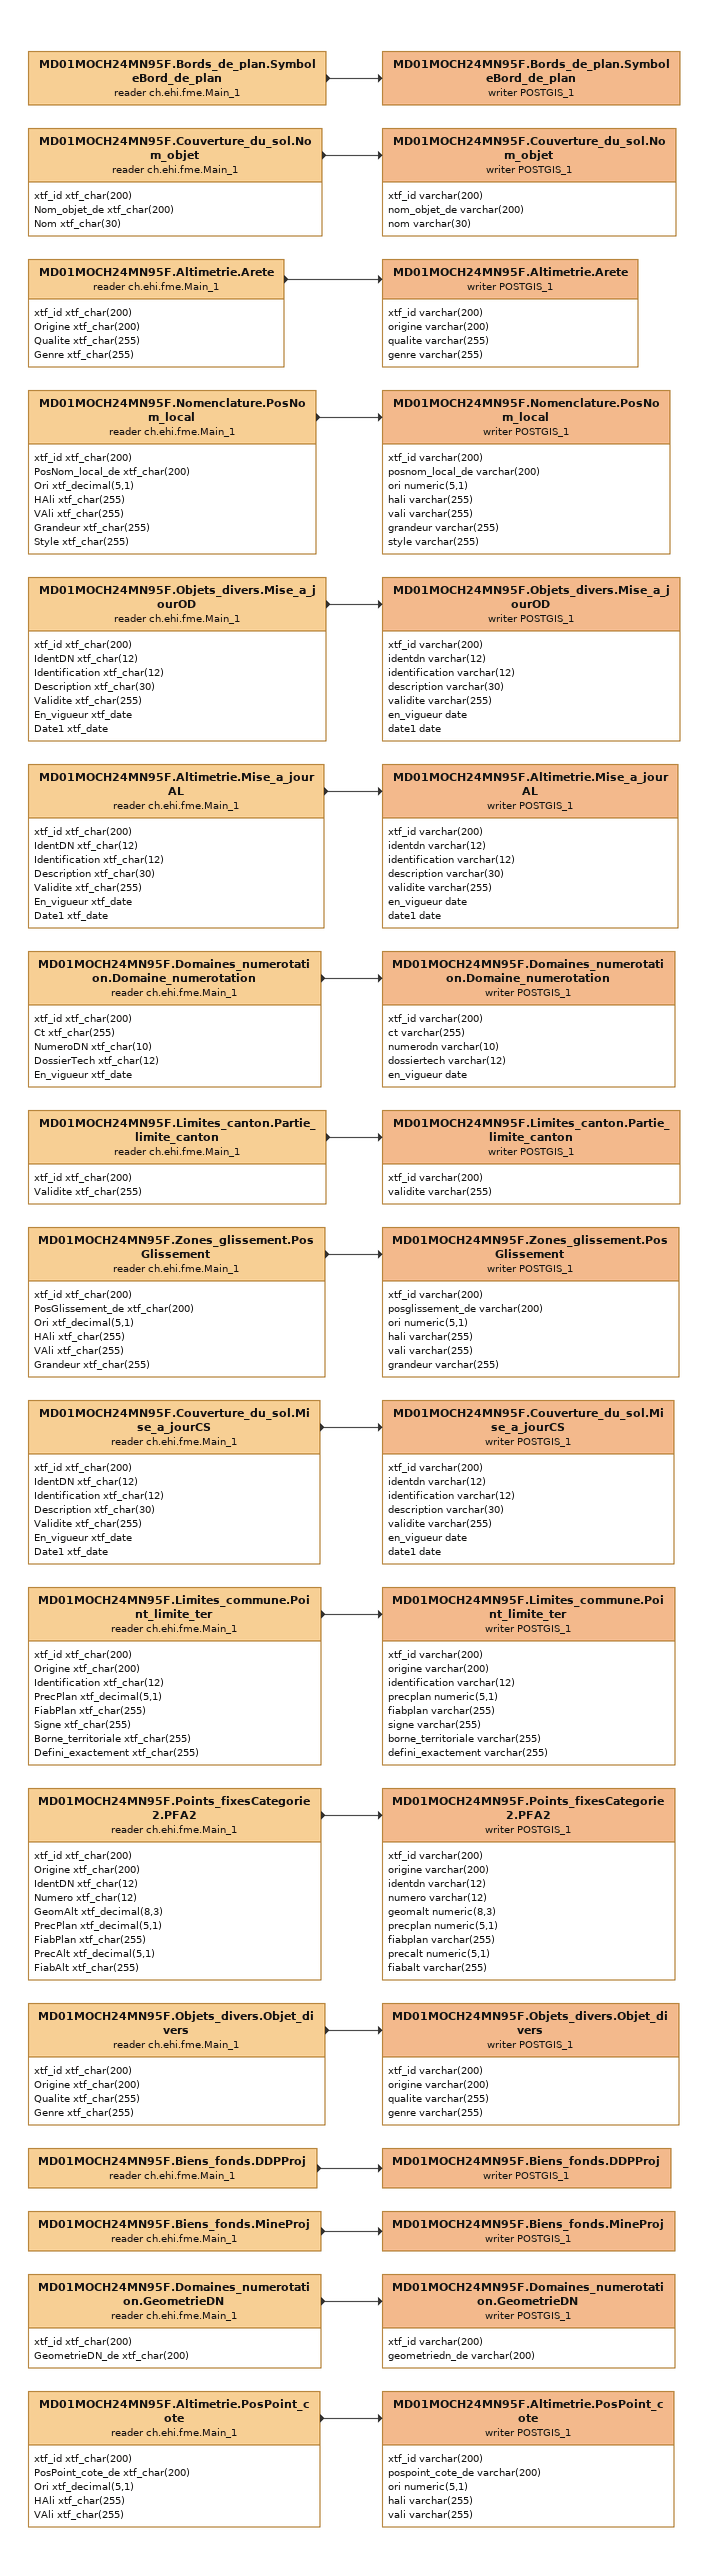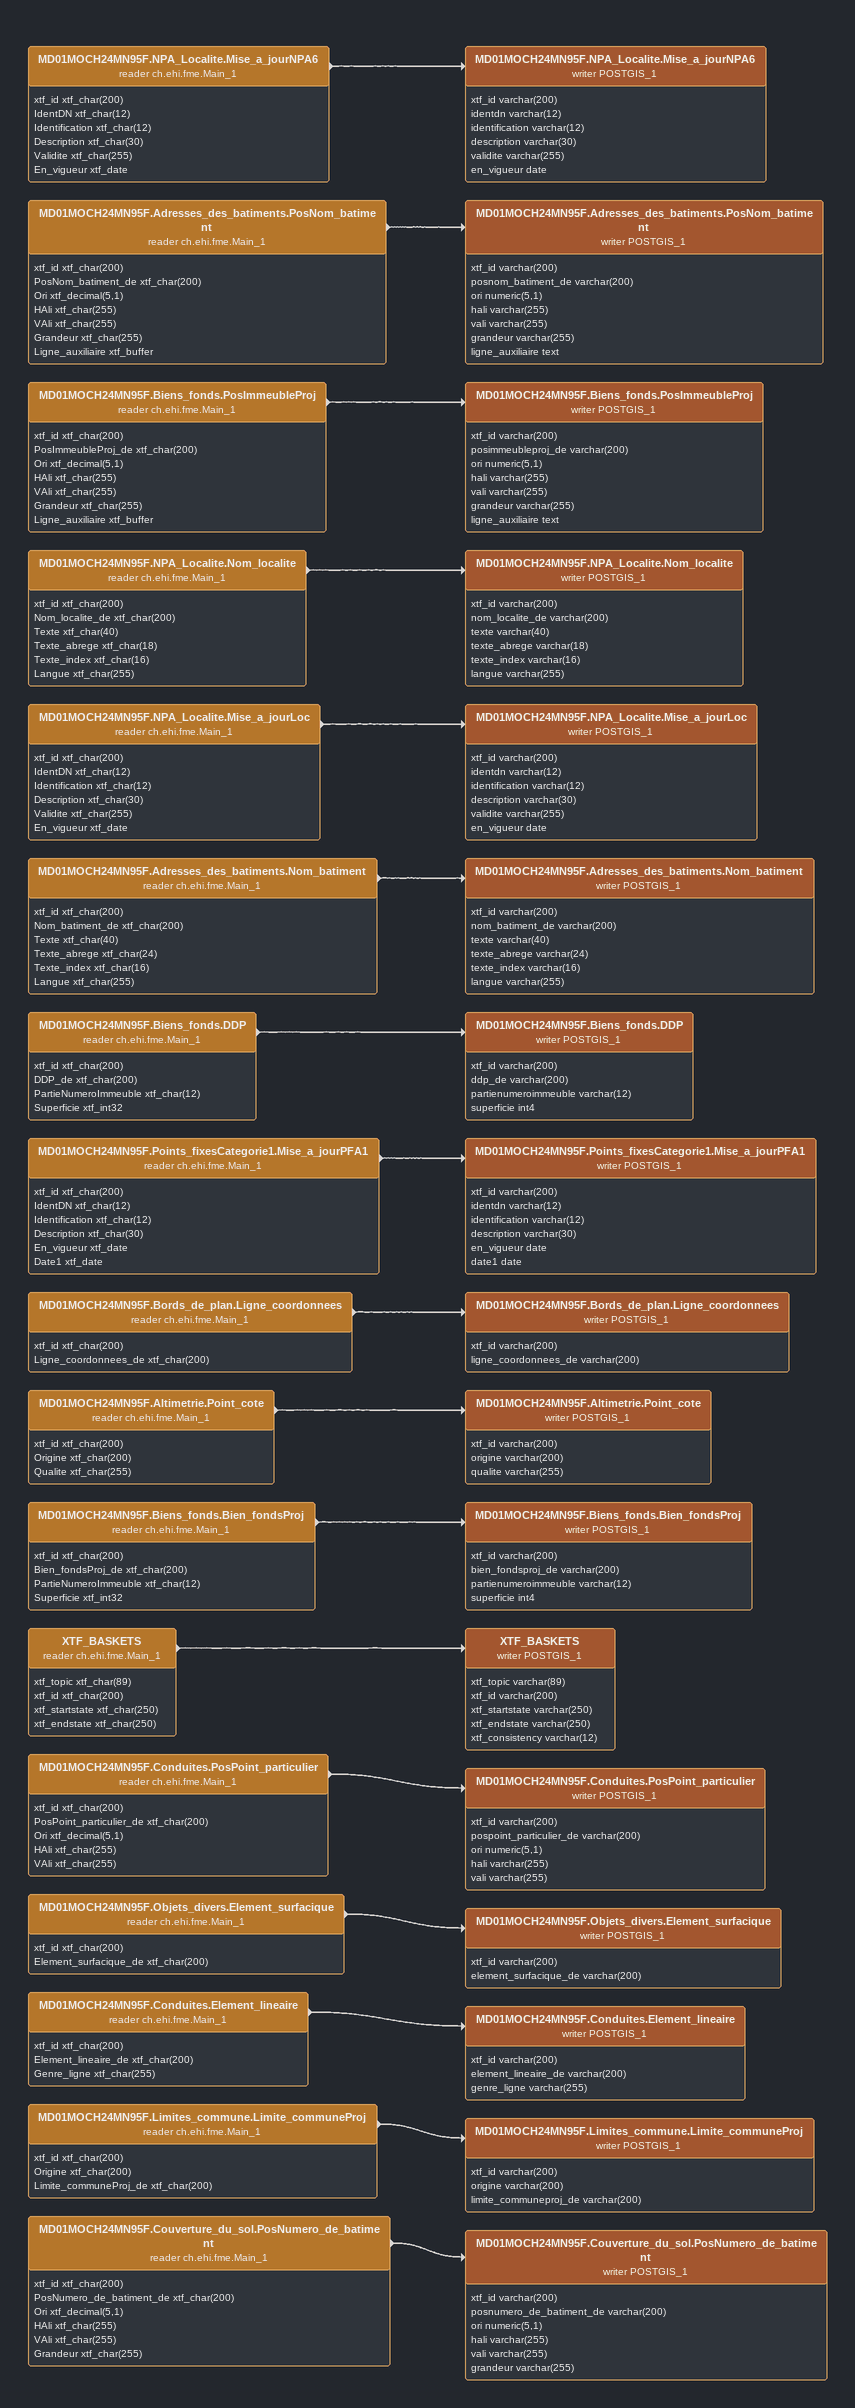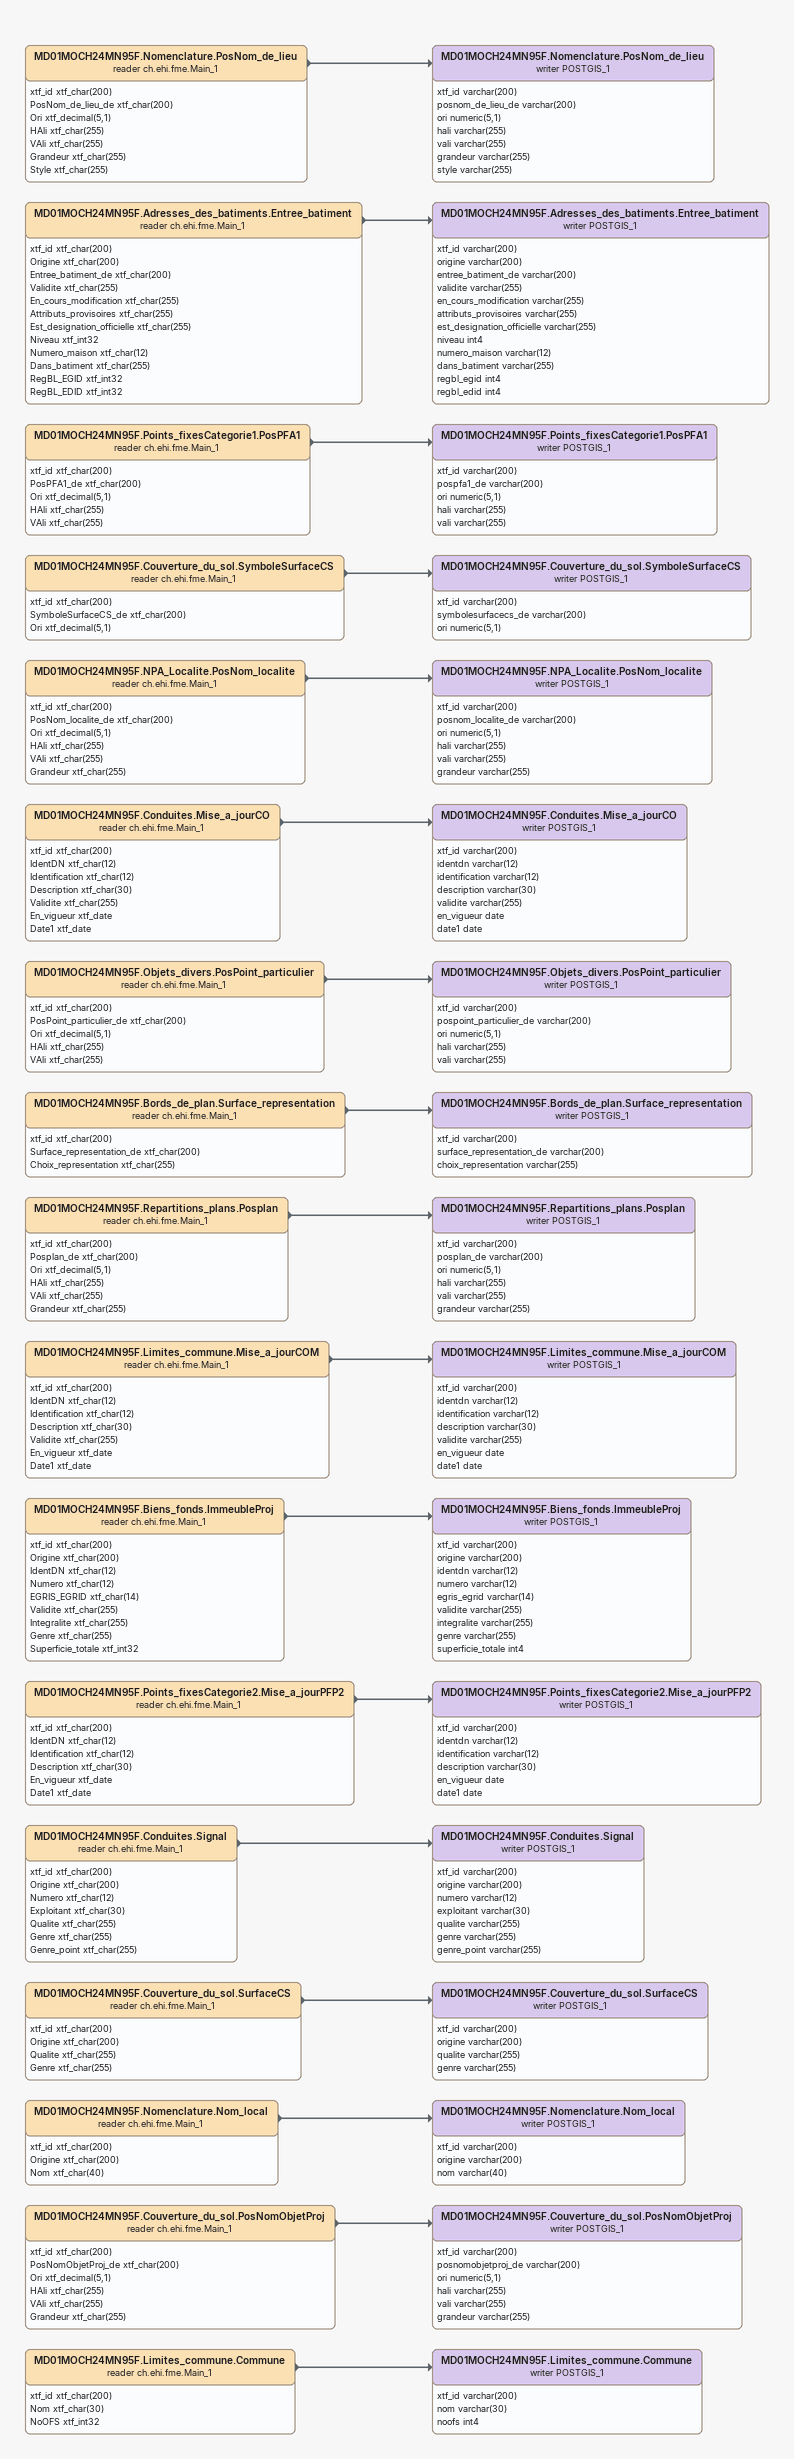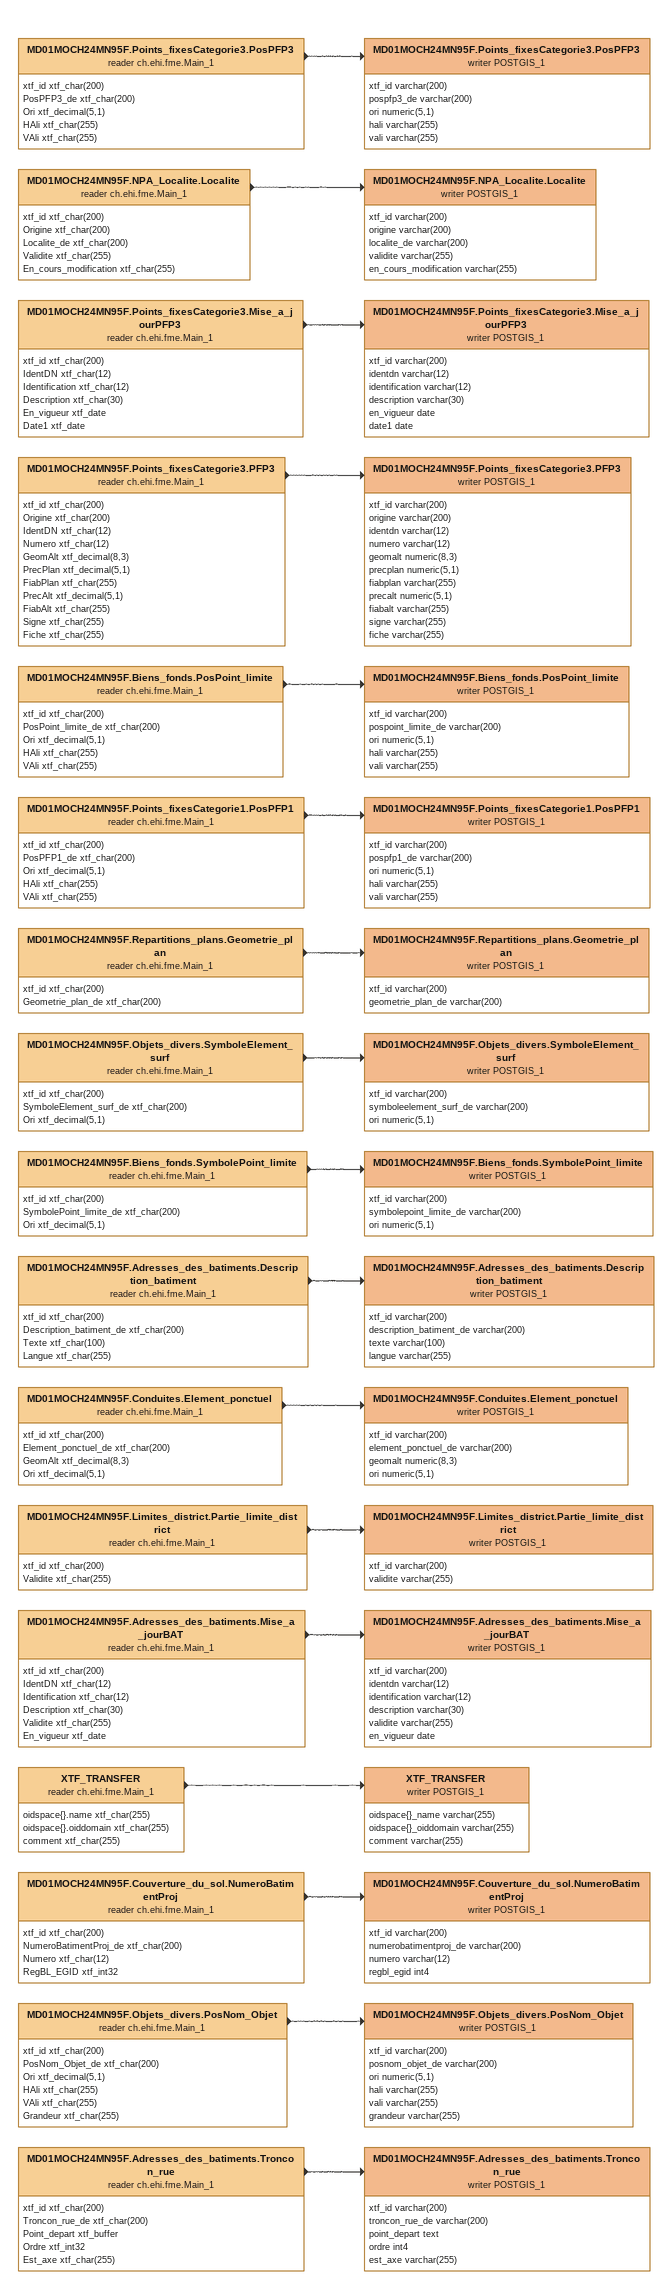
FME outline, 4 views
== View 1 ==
MD01MOCH24MN95F.Bords_de_plan.SymboleBord_de_plan (reader ch.ehi.fme.Main_1)
    -> MD01MOCH24MN95F.Bords_de_plan.SymboleBord_de_plan (writer POSTGIS_1)
MD01MOCH24MN95F.Bords_de_plan.SymboleBord_de_plan (writer POSTGIS_1)
MD01MOCH24MN95F.Couverture_du_sol.Nom_objet (reader ch.ehi.fme.Main_1)
    attributes: xtf_id xtf_char(200), Nom_objet_de xtf_char(200), Nom xtf_char(30)
    -> MD01MOCH24MN95F.Couverture_du_sol.Nom_objet (writer POSTGIS_1)
MD01MOCH24MN95F.Couverture_du_sol.Nom_objet (writer POSTGIS_1)
    attributes: xtf_id varchar(200), nom_objet_de varchar(200), nom varchar(30)
MD01MOCH24MN95F.Altimetrie.Arete (reader ch.ehi.fme.Main_1)
    attributes: xtf_id xtf_char(200), Origine xtf_char(200), Qualite xtf_char(255), Genre xtf_char(255)
    -> MD01MOCH24MN95F.Altimetrie.Arete (writer POSTGIS_1)
MD01MOCH24MN95F.Altimetrie.Arete (writer POSTGIS_1)
    attributes: xtf_id varchar(200), origine varchar(200), qualite varchar(255), genre varchar(255)
MD01MOCH24MN95F.Nomenclature.PosNom_local (reader ch.ehi.fme.Main_1)
    attributes: xtf_id xtf_char(200), PosNom_local_de xtf_char(200), Ori xtf_decimal(5,1), HAli xtf_char(255), VAli xtf_char(255), Grandeur xtf_char(255), Style xtf_char(255)
    -> MD01MOCH24MN95F.Nomenclature.PosNom_local (writer POSTGIS_1)
MD01MOCH24MN95F.Nomenclature.PosNom_local (writer POSTGIS_1)
    attributes: xtf_id varchar(200), posnom_local_de varchar(200), ori numeric(5,1), hali varchar(255), vali varchar(255), grandeur varchar(255), style varchar(255)
MD01MOCH24MN95F.Objets_divers.Mise_a_jourOD (reader ch.ehi.fme.Main_1)
    attributes: xtf_id xtf_char(200), IdentDN xtf_char(12), Identification xtf_char(12), Description xtf_char(30), Validite xtf_char(255), En_vigueur xtf_date, Date1 xtf_date
    -> MD01MOCH24MN95F.Objets_divers.Mise_a_jourOD (writer POSTGIS_1)
MD01MOCH24MN95F.Objets_divers.Mise_a_jourOD (writer POSTGIS_1)
    attributes: xtf_id varchar(200), identdn varchar(12), identification varchar(12), description varchar(30), validite varchar(255), en_vigueur date, date1 date
MD01MOCH24MN95F.Altimetrie.Mise_a_jourAL (reader ch.ehi.fme.Main_1)
    attributes: xtf_id xtf_char(200), IdentDN xtf_char(12), Identification xtf_char(12), Description xtf_char(30), Validite xtf_char(255), En_vigueur xtf_date, Date1 xtf_date
    -> MD01MOCH24MN95F.Altimetrie.Mise_a_jourAL (writer POSTGIS_1)
MD01MOCH24MN95F.Altimetrie.Mise_a_jourAL (writer POSTGIS_1)
    attributes: xtf_id varchar(200), identdn varchar(12), identification varchar(12), description varchar(30), validite varchar(255), en_vigueur date, date1 date
MD01MOCH24MN95F.Domaines_numerotation.Domaine_numerotation (reader ch.ehi.fme.Main_1)
    attributes: xtf_id xtf_char(200), Ct xtf_char(255), NumeroDN xtf_char(10), DossierTech xtf_char(12), En_vigueur xtf_date
    -> MD01MOCH24MN95F.Domaines_numerotation.Domaine_numerotation (writer POSTGIS_1)
MD01MOCH24MN95F.Domaines_numerotation.Domaine_numerotation (writer POSTGIS_1)
    attributes: xtf_id varchar(200), ct varchar(255), numerodn varchar(10), dossiertech varchar(12), en_vigueur date
MD01MOCH24MN95F.Limites_canton.Partie_limite_canton (reader ch.ehi.fme.Main_1)
    attributes: xtf_id xtf_char(200), Validite xtf_char(255)
    -> MD01MOCH24MN95F.Limites_canton.Partie_limite_canton (writer POSTGIS_1)
MD01MOCH24MN95F.Limites_canton.Partie_limite_canton (writer POSTGIS_1)
    attributes: xtf_id varchar(200), validite varchar(255)
MD01MOCH24MN95F.Zones_glissement.PosGlissement (reader ch.ehi.fme.Main_1)
    attributes: xtf_id xtf_char(200), PosGlissement_de xtf_char(200), Ori xtf_decimal(5,1), HAli xtf_char(255), VAli xtf_char(255), Grandeur xtf_char(255)
    -> MD01MOCH24MN95F.Zones_glissement.PosGlissement (writer POSTGIS_1)
MD01MOCH24MN95F.Zones_glissement.PosGlissement (writer POSTGIS_1)
    attributes: xtf_id varchar(200), posglissement_de varchar(200), ori numeric(5,1), hali varchar(255), vali varchar(255), grandeur varchar(255)
MD01MOCH24MN95F.Couverture_du_sol.Mise_a_jourCS (reader ch.ehi.fme.Main_1)
    attributes: xtf_id xtf_char(200), IdentDN xtf_char(12), Identification xtf_char(12), Description xtf_char(30), Validite xtf_char(255), En_vigueur xtf_date, Date1 xtf_date
    -> MD01MOCH24MN95F.Couverture_du_sol.Mise_a_jourCS (writer POSTGIS_1)
MD01MOCH24MN95F.Couverture_du_sol.Mise_a_jourCS (writer POSTGIS_1)
    attributes: xtf_id varchar(200), identdn varchar(12), identification varchar(12), description varchar(30), validite varchar(255), en_vigueur date, date1 date
MD01MOCH24MN95F.Limites_commune.Point_limite_ter (reader ch.ehi.fme.Main_1)
    attributes: xtf_id xtf_char(200), Origine xtf_char(200), Identification xtf_char(12), PrecPlan xtf_decimal(5,1), FiabPlan xtf_char(255), Signe xtf_char(255), Borne_territoriale xtf_char(255), Defini_exactement xtf_char(255)
    -> MD01MOCH24MN95F.Limites_commune.Point_limite_ter (writer POSTGIS_1)
MD01MOCH24MN95F.Limites_commune.Point_limite_ter (writer POSTGIS_1)
    attributes: xtf_id varchar(200), origine varchar(200), identification varchar(12), precplan numeric(5,1), fiabplan varchar(255), signe varchar(255), borne_territoriale varchar(255), defini_exactement varchar(255)
MD01MOCH24MN95F.Points_fixesCategorie2.PFA2 (reader ch.ehi.fme.Main_1)
    attributes: xtf_id xtf_char(200), Origine xtf_char(200), IdentDN xtf_char(12), Numero xtf_char(12), GeomAlt xtf_decimal(8,3), PrecPlan xtf_decimal(5,1), FiabPlan xtf_char(255), PrecAlt xtf_decimal(5,1), FiabAlt xtf_char(255)
    -> MD01MOCH24MN95F.Points_fixesCategorie2.PFA2 (writer POSTGIS_1)
MD01MOCH24MN95F.Points_fixesCategorie2.PFA2 (writer POSTGIS_1)
    attributes: xtf_id varchar(200), origine varchar(200), identdn varchar(12), numero varchar(12), geomalt numeric(8,3), precplan numeric(5,1), fiabplan varchar(255), precalt numeric(5,1), fiabalt varchar(255)
MD01MOCH24MN95F.Objets_divers.Objet_divers (reader ch.ehi.fme.Main_1)
    attributes: xtf_id xtf_char(200), Origine xtf_char(200), Qualite xtf_char(255), Genre xtf_char(255)
    -> MD01MOCH24MN95F.Objets_divers.Objet_divers (writer POSTGIS_1)
MD01MOCH24MN95F.Objets_divers.Objet_divers (writer POSTGIS_1)
    attributes: xtf_id varchar(200), origine varchar(200), qualite varchar(255), genre varchar(255)
MD01MOCH24MN95F.Biens_fonds.DDPProj (reader ch.ehi.fme.Main_1)
    -> MD01MOCH24MN95F.Biens_fonds.DDPProj (writer POSTGIS_1)
MD01MOCH24MN95F.Biens_fonds.DDPProj (writer POSTGIS_1)
MD01MOCH24MN95F.Biens_fonds.MineProj (reader ch.ehi.fme.Main_1)
    -> MD01MOCH24MN95F.Biens_fonds.MineProj (writer POSTGIS_1)
MD01MOCH24MN95F.Biens_fonds.MineProj (writer POSTGIS_1)
MD01MOCH24MN95F.Domaines_numerotation.GeometrieDN (reader ch.ehi.fme.Main_1)
    attributes: xtf_id xtf_char(200), GeometrieDN_de xtf_char(200)
    -> MD01MOCH24MN95F.Domaines_numerotation.GeometrieDN (writer POSTGIS_1)
MD01MOCH24MN95F.Domaines_numerotation.GeometrieDN (writer POSTGIS_1)
    attributes: xtf_id varchar(200), geometriedn_de varchar(200)
MD01MOCH24MN95F.Altimetrie.PosPoint_cote (reader ch.ehi.fme.Main_1)
    attributes: xtf_id xtf_char(200), PosPoint_cote_de xtf_char(200), Ori xtf_decimal(5,1), HAli xtf_char(255), VAli xtf_char(255)
    -> MD01MOCH24MN95F.Altimetrie.PosPoint_cote (writer POSTGIS_1)
MD01MOCH24MN95F.Altimetrie.PosPoint_cote (writer POSTGIS_1)
    attributes: xtf_id varchar(200), pospoint_cote_de varchar(200), ori numeric(5,1), hali varchar(255), vali varchar(255)

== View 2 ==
MD01MOCH24MN95F.NPA_Localite.Mise_a_jourNPA6 (reader ch.ehi.fme.Main_1)
    attributes: xtf_id xtf_char(200), IdentDN xtf_char(12), Identification xtf_char(12), Description xtf_char(30), Validite xtf_char(255), En_vigueur xtf_date
    -> MD01MOCH24MN95F.NPA_Localite.Mise_a_jourNPA6 (writer POSTGIS_1)
MD01MOCH24MN95F.NPA_Localite.Mise_a_jourNPA6 (writer POSTGIS_1)
    attributes: xtf_id varchar(200), identdn varchar(12), identification varchar(12), description varchar(30), validite varchar(255), en_vigueur date
MD01MOCH24MN95F.Adresses_des_batiments.PosNom_batiment (reader ch.ehi.fme.Main_1)
    attributes: xtf_id xtf_char(200), PosNom_batiment_de xtf_char(200), Ori xtf_decimal(5,1), HAli xtf_char(255), VAli xtf_char(255), Grandeur xtf_char(255), Ligne_auxiliaire xtf_buffer
    -> MD01MOCH24MN95F.Adresses_des_batiments.PosNom_batiment (writer POSTGIS_1)
MD01MOCH24MN95F.Adresses_des_batiments.PosNom_batiment (writer POSTGIS_1)
    attributes: xtf_id varchar(200), posnom_batiment_de varchar(200), ori numeric(5,1), hali varchar(255), vali varchar(255), grandeur varchar(255), ligne_auxiliaire text
MD01MOCH24MN95F.Biens_fonds.PosImmeubleProj (reader ch.ehi.fme.Main_1)
    attributes: xtf_id xtf_char(200), PosImmeubleProj_de xtf_char(200), Ori xtf_decimal(5,1), HAli xtf_char(255), VAli xtf_char(255), Grandeur xtf_char(255), Ligne_auxiliaire xtf_buffer
    -> MD01MOCH24MN95F.Biens_fonds.PosImmeubleProj (writer POSTGIS_1)
MD01MOCH24MN95F.Biens_fonds.PosImmeubleProj (writer POSTGIS_1)
    attributes: xtf_id varchar(200), posimmeubleproj_de varchar(200), ori numeric(5,1), hali varchar(255), vali varchar(255), grandeur varchar(255), ligne_auxiliaire text
MD01MOCH24MN95F.NPA_Localite.Nom_localite (reader ch.ehi.fme.Main_1)
    attributes: xtf_id xtf_char(200), Nom_localite_de xtf_char(200), Texte xtf_char(40), Texte_abrege xtf_char(18), Texte_index xtf_char(16), Langue xtf_char(255)
    -> MD01MOCH24MN95F.NPA_Localite.Nom_localite (writer POSTGIS_1)
MD01MOCH24MN95F.NPA_Localite.Nom_localite (writer POSTGIS_1)
    attributes: xtf_id varchar(200), nom_localite_de varchar(200), texte varchar(40), texte_abrege varchar(18), texte_index varchar(16), langue varchar(255)
MD01MOCH24MN95F.NPA_Localite.Mise_a_jourLoc (reader ch.ehi.fme.Main_1)
    attributes: xtf_id xtf_char(200), IdentDN xtf_char(12), Identification xtf_char(12), Description xtf_char(30), Validite xtf_char(255), En_vigueur xtf_date
    -> MD01MOCH24MN95F.NPA_Localite.Mise_a_jourLoc (writer POSTGIS_1)
MD01MOCH24MN95F.NPA_Localite.Mise_a_jourLoc (writer POSTGIS_1)
    attributes: xtf_id varchar(200), identdn varchar(12), identification varchar(12), description varchar(30), validite varchar(255), en_vigueur date
MD01MOCH24MN95F.Adresses_des_batiments.Nom_batiment (reader ch.ehi.fme.Main_1)
    attributes: xtf_id xtf_char(200), Nom_batiment_de xtf_char(200), Texte xtf_char(40), Texte_abrege xtf_char(24), Texte_index xtf_char(16), Langue xtf_char(255)
    -> MD01MOCH24MN95F.Adresses_des_batiments.Nom_batiment (writer POSTGIS_1)
MD01MOCH24MN95F.Adresses_des_batiments.Nom_batiment (writer POSTGIS_1)
    attributes: xtf_id varchar(200), nom_batiment_de varchar(200), texte varchar(40), texte_abrege varchar(24), texte_index varchar(16), langue varchar(255)
MD01MOCH24MN95F.Biens_fonds.DDP (reader ch.ehi.fme.Main_1)
    attributes: xtf_id xtf_char(200), DDP_de xtf_char(200), PartieNumeroImmeuble xtf_char(12), Superficie xtf_int32
    -> MD01MOCH24MN95F.Biens_fonds.DDP (writer POSTGIS_1)
MD01MOCH24MN95F.Biens_fonds.DDP (writer POSTGIS_1)
    attributes: xtf_id varchar(200), ddp_de varchar(200), partienumeroimmeuble varchar(12), superficie int4
MD01MOCH24MN95F.Points_fixesCategorie1.Mise_a_jourPFA1 (reader ch.ehi.fme.Main_1)
    attributes: xtf_id xtf_char(200), IdentDN xtf_char(12), Identification xtf_char(12), Description xtf_char(30), En_vigueur xtf_date, Date1 xtf_date
    -> MD01MOCH24MN95F.Points_fixesCategorie1.Mise_a_jourPFA1 (writer POSTGIS_1)
MD01MOCH24MN95F.Points_fixesCategorie1.Mise_a_jourPFA1 (writer POSTGIS_1)
    attributes: xtf_id varchar(200), identdn varchar(12), identification varchar(12), description varchar(30), en_vigueur date, date1 date
MD01MOCH24MN95F.Bords_de_plan.Ligne_coordonnees (reader ch.ehi.fme.Main_1)
    attributes: xtf_id xtf_char(200), Ligne_coordonnees_de xtf_char(200)
    -> MD01MOCH24MN95F.Bords_de_plan.Ligne_coordonnees (writer POSTGIS_1)
MD01MOCH24MN95F.Bords_de_plan.Ligne_coordonnees (writer POSTGIS_1)
    attributes: xtf_id varchar(200), ligne_coordonnees_de varchar(200)
MD01MOCH24MN95F.Altimetrie.Point_cote (reader ch.ehi.fme.Main_1)
    attributes: xtf_id xtf_char(200), Origine xtf_char(200), Qualite xtf_char(255)
    -> MD01MOCH24MN95F.Altimetrie.Point_cote (writer POSTGIS_1)
MD01MOCH24MN95F.Altimetrie.Point_cote (writer POSTGIS_1)
    attributes: xtf_id varchar(200), origine varchar(200), qualite varchar(255)
MD01MOCH24MN95F.Biens_fonds.Bien_fondsProj (reader ch.ehi.fme.Main_1)
    attributes: xtf_id xtf_char(200), Bien_fondsProj_de xtf_char(200), PartieNumeroImmeuble xtf_char(12), Superficie xtf_int32
    -> MD01MOCH24MN95F.Biens_fonds.Bien_fondsProj (writer POSTGIS_1)
MD01MOCH24MN95F.Biens_fonds.Bien_fondsProj (writer POSTGIS_1)
    attributes: xtf_id varchar(200), bien_fondsproj_de varchar(200), partienumeroimmeuble varchar(12), superficie int4
XTF_BASKETS (reader ch.ehi.fme.Main_1)
    attributes: xtf_topic xtf_char(89), xtf_id xtf_char(200), xtf_startstate xtf_char(250), xtf_endstate xtf_char(250)
    -> XTF_BASKETS (writer POSTGIS_1)
XTF_BASKETS (writer POSTGIS_1)
    attributes: xtf_topic varchar(89), xtf_id varchar(200), xtf_startstate varchar(250), xtf_endstate varchar(250), xtf_consistency varchar(12)
MD01MOCH24MN95F.Conduites.PosPoint_particulier (reader ch.ehi.fme.Main_1)
    attributes: xtf_id xtf_char(200), PosPoint_particulier_de xtf_char(200), Ori xtf_decimal(5,1), HAli xtf_char(255), VAli xtf_char(255)
    -> MD01MOCH24MN95F.Conduites.PosPoint_particulier (writer POSTGIS_1)
MD01MOCH24MN95F.Conduites.PosPoint_particulier (writer POSTGIS_1)
    attributes: xtf_id varchar(200), pospoint_particulier_de varchar(200), ori numeric(5,1), hali varchar(255), vali varchar(255)
MD01MOCH24MN95F.Objets_divers.Element_surfacique (reader ch.ehi.fme.Main_1)
    attributes: xtf_id xtf_char(200), Element_surfacique_de xtf_char(200)
    -> MD01MOCH24MN95F.Objets_divers.Element_surfacique (writer POSTGIS_1)
MD01MOCH24MN95F.Objets_divers.Element_surfacique (writer POSTGIS_1)
    attributes: xtf_id varchar(200), element_surfacique_de varchar(200)
MD01MOCH24MN95F.Conduites.Element_lineaire (reader ch.ehi.fme.Main_1)
    attributes: xtf_id xtf_char(200), Element_lineaire_de xtf_char(200), Genre_ligne xtf_char(255)
    -> MD01MOCH24MN95F.Conduites.Element_lineaire (writer POSTGIS_1)
MD01MOCH24MN95F.Conduites.Element_lineaire (writer POSTGIS_1)
    attributes: xtf_id varchar(200), element_lineaire_de varchar(200), genre_ligne varchar(255)
MD01MOCH24MN95F.Limites_commune.Limite_communeProj (reader ch.ehi.fme.Main_1)
    attributes: xtf_id xtf_char(200), Origine xtf_char(200), Limite_communeProj_de xtf_char(200)
    -> MD01MOCH24MN95F.Limites_commune.Limite_communeProj (writer POSTGIS_1)
MD01MOCH24MN95F.Limites_commune.Limite_communeProj (writer POSTGIS_1)
    attributes: xtf_id varchar(200), origine varchar(200), limite_communeproj_de varchar(200)
MD01MOCH24MN95F.Couverture_du_sol.PosNumero_de_batiment (reader ch.ehi.fme.Main_1)
    attributes: xtf_id xtf_char(200), PosNumero_de_batiment_de xtf_char(200), Ori xtf_decimal(5,1), HAli xtf_char(255), VAli xtf_char(255), Grandeur xtf_char(255)
    -> MD01MOCH24MN95F.Couverture_du_sol.PosNumero_de_batiment (writer POSTGIS_1)
MD01MOCH24MN95F.Couverture_du_sol.PosNumero_de_batiment (writer POSTGIS_1)
    attributes: xtf_id varchar(200), posnumero_de_batiment_de varchar(200), ori numeric(5,1), hali varchar(255), vali varchar(255), grandeur varchar(255)

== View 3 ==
MD01MOCH24MN95F.Nomenclature.PosNom_de_lieu (reader ch.ehi.fme.Main_1)
    attributes: xtf_id xtf_char(200), PosNom_de_lieu_de xtf_char(200), Ori xtf_decimal(5,1), HAli xtf_char(255), VAli xtf_char(255), Grandeur xtf_char(255), Style xtf_char(255)
    -> MD01MOCH24MN95F.Nomenclature.PosNom_de_lieu (writer POSTGIS_1)
MD01MOCH24MN95F.Nomenclature.PosNom_de_lieu (writer POSTGIS_1)
    attributes: xtf_id varchar(200), posnom_de_lieu_de varchar(200), ori numeric(5,1), hali varchar(255), vali varchar(255), grandeur varchar(255), style varchar(255)
MD01MOCH24MN95F.Adresses_des_batiments.Entree_batiment (reader ch.ehi.fme.Main_1)
    attributes: xtf_id xtf_char(200), Origine xtf_char(200), Entree_batiment_de xtf_char(200), Validite xtf_char(255), En_cours_modification xtf_char(255), Attributs_provisoires xtf_char(255), Est_designation_officielle xtf_char(255), Niveau xtf_int32, Numero_maison xtf_char(12), Dans_batiment xtf_char(255), RegBL_EGID xtf_int32, RegBL_EDID xtf_int32
    -> MD01MOCH24MN95F.Adresses_des_batiments.Entree_batiment (writer POSTGIS_1)
MD01MOCH24MN95F.Adresses_des_batiments.Entree_batiment (writer POSTGIS_1)
    attributes: xtf_id varchar(200), origine varchar(200), entree_batiment_de varchar(200), validite varchar(255), en_cours_modification varchar(255), attributs_provisoires varchar(255), est_designation_officielle varchar(255), niveau int4, numero_maison varchar(12), dans_batiment varchar(255), regbl_egid int4, regbl_edid int4
MD01MOCH24MN95F.Points_fixesCategorie1.PosPFA1 (reader ch.ehi.fme.Main_1)
    attributes: xtf_id xtf_char(200), PosPFA1_de xtf_char(200), Ori xtf_decimal(5,1), HAli xtf_char(255), VAli xtf_char(255)
    -> MD01MOCH24MN95F.Points_fixesCategorie1.PosPFA1 (writer POSTGIS_1)
MD01MOCH24MN95F.Points_fixesCategorie1.PosPFA1 (writer POSTGIS_1)
    attributes: xtf_id varchar(200), pospfa1_de varchar(200), ori numeric(5,1), hali varchar(255), vali varchar(255)
MD01MOCH24MN95F.Couverture_du_sol.SymboleSurfaceCS (reader ch.ehi.fme.Main_1)
    attributes: xtf_id xtf_char(200), SymboleSurfaceCS_de xtf_char(200), Ori xtf_decimal(5,1)
    -> MD01MOCH24MN95F.Couverture_du_sol.SymboleSurfaceCS (writer POSTGIS_1)
MD01MOCH24MN95F.Couverture_du_sol.SymboleSurfaceCS (writer POSTGIS_1)
    attributes: xtf_id varchar(200), symbolesurfacecs_de varchar(200), ori numeric(5,1)
MD01MOCH24MN95F.NPA_Localite.PosNom_localite (reader ch.ehi.fme.Main_1)
    attributes: xtf_id xtf_char(200), PosNom_localite_de xtf_char(200), Ori xtf_decimal(5,1), HAli xtf_char(255), VAli xtf_char(255), Grandeur xtf_char(255)
    -> MD01MOCH24MN95F.NPA_Localite.PosNom_localite (writer POSTGIS_1)
MD01MOCH24MN95F.NPA_Localite.PosNom_localite (writer POSTGIS_1)
    attributes: xtf_id varchar(200), posnom_localite_de varchar(200), ori numeric(5,1), hali varchar(255), vali varchar(255), grandeur varchar(255)
MD01MOCH24MN95F.Conduites.Mise_a_jourCO (reader ch.ehi.fme.Main_1)
    attributes: xtf_id xtf_char(200), IdentDN xtf_char(12), Identification xtf_char(12), Description xtf_char(30), Validite xtf_char(255), En_vigueur xtf_date, Date1 xtf_date
    -> MD01MOCH24MN95F.Conduites.Mise_a_jourCO (writer POSTGIS_1)
MD01MOCH24MN95F.Conduites.Mise_a_jourCO (writer POSTGIS_1)
    attributes: xtf_id varchar(200), identdn varchar(12), identification varchar(12), description varchar(30), validite varchar(255), en_vigueur date, date1 date
MD01MOCH24MN95F.Objets_divers.PosPoint_particulier (reader ch.ehi.fme.Main_1)
    attributes: xtf_id xtf_char(200), PosPoint_particulier_de xtf_char(200), Ori xtf_decimal(5,1), HAli xtf_char(255), VAli xtf_char(255)
    -> MD01MOCH24MN95F.Objets_divers.PosPoint_particulier (writer POSTGIS_1)
MD01MOCH24MN95F.Objets_divers.PosPoint_particulier (writer POSTGIS_1)
    attributes: xtf_id varchar(200), pospoint_particulier_de varchar(200), ori numeric(5,1), hali varchar(255), vali varchar(255)
MD01MOCH24MN95F.Bords_de_plan.Surface_representation (reader ch.ehi.fme.Main_1)
    attributes: xtf_id xtf_char(200), Surface_representation_de xtf_char(200), Choix_representation xtf_char(255)
    -> MD01MOCH24MN95F.Bords_de_plan.Surface_representation (writer POSTGIS_1)
MD01MOCH24MN95F.Bords_de_plan.Surface_representation (writer POSTGIS_1)
    attributes: xtf_id varchar(200), surface_representation_de varchar(200), choix_representation varchar(255)
MD01MOCH24MN95F.Repartitions_plans.Posplan (reader ch.ehi.fme.Main_1)
    attributes: xtf_id xtf_char(200), Posplan_de xtf_char(200), Ori xtf_decimal(5,1), HAli xtf_char(255), VAli xtf_char(255), Grandeur xtf_char(255)
    -> MD01MOCH24MN95F.Repartitions_plans.Posplan (writer POSTGIS_1)
MD01MOCH24MN95F.Repartitions_plans.Posplan (writer POSTGIS_1)
    attributes: xtf_id varchar(200), posplan_de varchar(200), ori numeric(5,1), hali varchar(255), vali varchar(255), grandeur varchar(255)
MD01MOCH24MN95F.Limites_commune.Mise_a_jourCOM (reader ch.ehi.fme.Main_1)
    attributes: xtf_id xtf_char(200), IdentDN xtf_char(12), Identification xtf_char(12), Description xtf_char(30), Validite xtf_char(255), En_vigueur xtf_date, Date1 xtf_date
    -> MD01MOCH24MN95F.Limites_commune.Mise_a_jourCOM (writer POSTGIS_1)
MD01MOCH24MN95F.Limites_commune.Mise_a_jourCOM (writer POSTGIS_1)
    attributes: xtf_id varchar(200), identdn varchar(12), identification varchar(12), description varchar(30), validite varchar(255), en_vigueur date, date1 date
MD01MOCH24MN95F.Biens_fonds.ImmeubleProj (reader ch.ehi.fme.Main_1)
    attributes: xtf_id xtf_char(200), Origine xtf_char(200), IdentDN xtf_char(12), Numero xtf_char(12), EGRIS_EGRID xtf_char(14), Validite xtf_char(255), Integralite xtf_char(255), Genre xtf_char(255), Superficie_totale xtf_int32
    -> MD01MOCH24MN95F.Biens_fonds.ImmeubleProj (writer POSTGIS_1)
MD01MOCH24MN95F.Biens_fonds.ImmeubleProj (writer POSTGIS_1)
    attributes: xtf_id varchar(200), origine varchar(200), identdn varchar(12), numero varchar(12), egris_egrid varchar(14), validite varchar(255), integralite varchar(255), genre varchar(255), superficie_totale int4
MD01MOCH24MN95F.Points_fixesCategorie2.Mise_a_jourPFP2 (reader ch.ehi.fme.Main_1)
    attributes: xtf_id xtf_char(200), IdentDN xtf_char(12), Identification xtf_char(12), Description xtf_char(30), En_vigueur xtf_date, Date1 xtf_date
    -> MD01MOCH24MN95F.Points_fixesCategorie2.Mise_a_jourPFP2 (writer POSTGIS_1)
MD01MOCH24MN95F.Points_fixesCategorie2.Mise_a_jourPFP2 (writer POSTGIS_1)
    attributes: xtf_id varchar(200), identdn varchar(12), identification varchar(12), description varchar(30), en_vigueur date, date1 date
MD01MOCH24MN95F.Conduites.Signal (reader ch.ehi.fme.Main_1)
    attributes: xtf_id xtf_char(200), Origine xtf_char(200), Numero xtf_char(12), Exploitant xtf_char(30), Qualite xtf_char(255), Genre xtf_char(255), Genre_point xtf_char(255)
    -> MD01MOCH24MN95F.Conduites.Signal (writer POSTGIS_1)
MD01MOCH24MN95F.Conduites.Signal (writer POSTGIS_1)
    attributes: xtf_id varchar(200), origine varchar(200), numero varchar(12), exploitant varchar(30), qualite varchar(255), genre varchar(255), genre_point varchar(255)
MD01MOCH24MN95F.Couverture_du_sol.SurfaceCS (reader ch.ehi.fme.Main_1)
    attributes: xtf_id xtf_char(200), Origine xtf_char(200), Qualite xtf_char(255), Genre xtf_char(255)
    -> MD01MOCH24MN95F.Couverture_du_sol.SurfaceCS (writer POSTGIS_1)
MD01MOCH24MN95F.Couverture_du_sol.SurfaceCS (writer POSTGIS_1)
    attributes: xtf_id varchar(200), origine varchar(200), qualite varchar(255), genre varchar(255)
MD01MOCH24MN95F.Nomenclature.Nom_local (reader ch.ehi.fme.Main_1)
    attributes: xtf_id xtf_char(200), Origine xtf_char(200), Nom xtf_char(40)
    -> MD01MOCH24MN95F.Nomenclature.Nom_local (writer POSTGIS_1)
MD01MOCH24MN95F.Nomenclature.Nom_local (writer POSTGIS_1)
    attributes: xtf_id varchar(200), origine varchar(200), nom varchar(40)
MD01MOCH24MN95F.Couverture_du_sol.PosNomObjetProj (reader ch.ehi.fme.Main_1)
    attributes: xtf_id xtf_char(200), PosNomObjetProj_de xtf_char(200), Ori xtf_decimal(5,1), HAli xtf_char(255), VAli xtf_char(255), Grandeur xtf_char(255)
    -> MD01MOCH24MN95F.Couverture_du_sol.PosNomObjetProj (writer POSTGIS_1)
MD01MOCH24MN95F.Couverture_du_sol.PosNomObjetProj (writer POSTGIS_1)
    attributes: xtf_id varchar(200), posnomobjetproj_de varchar(200), ori numeric(5,1), hali varchar(255), vali varchar(255), grandeur varchar(255)
MD01MOCH24MN95F.Limites_commune.Commune (reader ch.ehi.fme.Main_1)
    attributes: xtf_id xtf_char(200), Nom xtf_char(30), NoOFS xtf_int32
    -> MD01MOCH24MN95F.Limites_commune.Commune (writer POSTGIS_1)
MD01MOCH24MN95F.Limites_commune.Commune (writer POSTGIS_1)
    attributes: xtf_id varchar(200), nom varchar(30), noofs int4

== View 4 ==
MD01MOCH24MN95F.Points_fixesCategorie3.PosPFP3 (reader ch.ehi.fme.Main_1)
    attributes: xtf_id xtf_char(200), PosPFP3_de xtf_char(200), Ori xtf_decimal(5,1), HAli xtf_char(255), VAli xtf_char(255)
    -> MD01MOCH24MN95F.Points_fixesCategorie3.PosPFP3 (writer POSTGIS_1)
MD01MOCH24MN95F.Points_fixesCategorie3.PosPFP3 (writer POSTGIS_1)
    attributes: xtf_id varchar(200), pospfp3_de varchar(200), ori numeric(5,1), hali varchar(255), vali varchar(255)
MD01MOCH24MN95F.NPA_Localite.Localite (reader ch.ehi.fme.Main_1)
    attributes: xtf_id xtf_char(200), Origine xtf_char(200), Localite_de xtf_char(200), Validite xtf_char(255), En_cours_modification xtf_char(255)
    -> MD01MOCH24MN95F.NPA_Localite.Localite (writer POSTGIS_1)
MD01MOCH24MN95F.NPA_Localite.Localite (writer POSTGIS_1)
    attributes: xtf_id varchar(200), origine varchar(200), localite_de varchar(200), validite varchar(255), en_cours_modification varchar(255)
MD01MOCH24MN95F.Points_fixesCategorie3.Mise_a_jourPFP3 (reader ch.ehi.fme.Main_1)
    attributes: xtf_id xtf_char(200), IdentDN xtf_char(12), Identification xtf_char(12), Description xtf_char(30), En_vigueur xtf_date, Date1 xtf_date
    -> MD01MOCH24MN95F.Points_fixesCategorie3.Mise_a_jourPFP3 (writer POSTGIS_1)
MD01MOCH24MN95F.Points_fixesCategorie3.Mise_a_jourPFP3 (writer POSTGIS_1)
    attributes: xtf_id varchar(200), identdn varchar(12), identification varchar(12), description varchar(30), en_vigueur date, date1 date
MD01MOCH24MN95F.Points_fixesCategorie3.PFP3 (reader ch.ehi.fme.Main_1)
    attributes: xtf_id xtf_char(200), Origine xtf_char(200), IdentDN xtf_char(12), Numero xtf_char(12), GeomAlt xtf_decimal(8,3), PrecPlan xtf_decimal(5,1), FiabPlan xtf_char(255), PrecAlt xtf_decimal(5,1), FiabAlt xtf_char(255), Signe xtf_char(255), Fiche xtf_char(255)
    -> MD01MOCH24MN95F.Points_fixesCategorie3.PFP3 (writer POSTGIS_1)
MD01MOCH24MN95F.Points_fixesCategorie3.PFP3 (writer POSTGIS_1)
    attributes: xtf_id varchar(200), origine varchar(200), identdn varchar(12), numero varchar(12), geomalt numeric(8,3), precplan numeric(5,1), fiabplan varchar(255), precalt numeric(5,1), fiabalt varchar(255), signe varchar(255), fiche varchar(255)
MD01MOCH24MN95F.Biens_fonds.PosPoint_limite (reader ch.ehi.fme.Main_1)
    attributes: xtf_id xtf_char(200), PosPoint_limite_de xtf_char(200), Ori xtf_decimal(5,1), HAli xtf_char(255), VAli xtf_char(255)
    -> MD01MOCH24MN95F.Biens_fonds.PosPoint_limite (writer POSTGIS_1)
MD01MOCH24MN95F.Biens_fonds.PosPoint_limite (writer POSTGIS_1)
    attributes: xtf_id varchar(200), pospoint_limite_de varchar(200), ori numeric(5,1), hali varchar(255), vali varchar(255)
MD01MOCH24MN95F.Points_fixesCategorie1.PosPFP1 (reader ch.ehi.fme.Main_1)
    attributes: xtf_id xtf_char(200), PosPFP1_de xtf_char(200), Ori xtf_decimal(5,1), HAli xtf_char(255), VAli xtf_char(255)
    -> MD01MOCH24MN95F.Points_fixesCategorie1.PosPFP1 (writer POSTGIS_1)
MD01MOCH24MN95F.Points_fixesCategorie1.PosPFP1 (writer POSTGIS_1)
    attributes: xtf_id varchar(200), pospfp1_de varchar(200), ori numeric(5,1), hali varchar(255), vali varchar(255)
MD01MOCH24MN95F.Repartitions_plans.Geometrie_plan (reader ch.ehi.fme.Main_1)
    attributes: xtf_id xtf_char(200), Geometrie_plan_de xtf_char(200)
    -> MD01MOCH24MN95F.Repartitions_plans.Geometrie_plan (writer POSTGIS_1)
MD01MOCH24MN95F.Repartitions_plans.Geometrie_plan (writer POSTGIS_1)
    attributes: xtf_id varchar(200), geometrie_plan_de varchar(200)
MD01MOCH24MN95F.Objets_divers.SymboleElement_surf (reader ch.ehi.fme.Main_1)
    attributes: xtf_id xtf_char(200), SymboleElement_surf_de xtf_char(200), Ori xtf_decimal(5,1)
    -> MD01MOCH24MN95F.Objets_divers.SymboleElement_surf (writer POSTGIS_1)
MD01MOCH24MN95F.Objets_divers.SymboleElement_surf (writer POSTGIS_1)
    attributes: xtf_id varchar(200), symboleelement_surf_de varchar(200), ori numeric(5,1)
MD01MOCH24MN95F.Biens_fonds.SymbolePoint_limite (reader ch.ehi.fme.Main_1)
    attributes: xtf_id xtf_char(200), SymbolePoint_limite_de xtf_char(200), Ori xtf_decimal(5,1)
    -> MD01MOCH24MN95F.Biens_fonds.SymbolePoint_limite (writer POSTGIS_1)
MD01MOCH24MN95F.Biens_fonds.SymbolePoint_limite (writer POSTGIS_1)
    attributes: xtf_id varchar(200), symbolepoint_limite_de varchar(200), ori numeric(5,1)
MD01MOCH24MN95F.Adresses_des_batiments.Description_batiment (reader ch.ehi.fme.Main_1)
    attributes: xtf_id xtf_char(200), Description_batiment_de xtf_char(200), Texte xtf_char(100), Langue xtf_char(255)
    -> MD01MOCH24MN95F.Adresses_des_batiments.Description_batiment (writer POSTGIS_1)
MD01MOCH24MN95F.Adresses_des_batiments.Description_batiment (writer POSTGIS_1)
    attributes: xtf_id varchar(200), description_batiment_de varchar(200), texte varchar(100), langue varchar(255)
MD01MOCH24MN95F.Conduites.Element_ponctuel (reader ch.ehi.fme.Main_1)
    attributes: xtf_id xtf_char(200), Element_ponctuel_de xtf_char(200), GeomAlt xtf_decimal(8,3), Ori xtf_decimal(5,1)
    -> MD01MOCH24MN95F.Conduites.Element_ponctuel (writer POSTGIS_1)
MD01MOCH24MN95F.Conduites.Element_ponctuel (writer POSTGIS_1)
    attributes: xtf_id varchar(200), element_ponctuel_de varchar(200), geomalt numeric(8,3), ori numeric(5,1)
MD01MOCH24MN95F.Limites_district.Partie_limite_district (reader ch.ehi.fme.Main_1)
    attributes: xtf_id xtf_char(200), Validite xtf_char(255)
    -> MD01MOCH24MN95F.Limites_district.Partie_limite_district (writer POSTGIS_1)
MD01MOCH24MN95F.Limites_district.Partie_limite_district (writer POSTGIS_1)
    attributes: xtf_id varchar(200), validite varchar(255)
MD01MOCH24MN95F.Adresses_des_batiments.Mise_a_jourBAT (reader ch.ehi.fme.Main_1)
    attributes: xtf_id xtf_char(200), IdentDN xtf_char(12), Identification xtf_char(12), Description xtf_char(30), Validite xtf_char(255), En_vigueur xtf_date
    -> MD01MOCH24MN95F.Adresses_des_batiments.Mise_a_jourBAT (writer POSTGIS_1)
MD01MOCH24MN95F.Adresses_des_batiments.Mise_a_jourBAT (writer POSTGIS_1)
    attributes: xtf_id varchar(200), identdn varchar(12), identification varchar(12), description varchar(30), validite varchar(255), en_vigueur date
XTF_TRANSFER (reader ch.ehi.fme.Main_1)
    attributes: oidspace{}.name xtf_char(255), oidspace{}.oiddomain xtf_char(255), comment xtf_char(255)
    -> XTF_TRANSFER (writer POSTGIS_1)
XTF_TRANSFER (writer POSTGIS_1)
    attributes: oidspace{}_name varchar(255), oidspace{}_oiddomain varchar(255), comment varchar(255)
MD01MOCH24MN95F.Couverture_du_sol.NumeroBatimentProj (reader ch.ehi.fme.Main_1)
    attributes: xtf_id xtf_char(200), NumeroBatimentProj_de xtf_char(200), Numero xtf_char(12), RegBL_EGID xtf_int32
    -> MD01MOCH24MN95F.Couverture_du_sol.NumeroBatimentProj (writer POSTGIS_1)
MD01MOCH24MN95F.Couverture_du_sol.NumeroBatimentProj (writer POSTGIS_1)
    attributes: xtf_id varchar(200), numerobatimentproj_de varchar(200), numero varchar(12), regbl_egid int4
MD01MOCH24MN95F.Objets_divers.PosNom_Objet (reader ch.ehi.fme.Main_1)
    attributes: xtf_id xtf_char(200), PosNom_Objet_de xtf_char(200), Ori xtf_decimal(5,1), HAli xtf_char(255), VAli xtf_char(255), Grandeur xtf_char(255)
    -> MD01MOCH24MN95F.Objets_divers.PosNom_Objet (writer POSTGIS_1)
MD01MOCH24MN95F.Objets_divers.PosNom_Objet (writer POSTGIS_1)
    attributes: xtf_id varchar(200), posnom_objet_de varchar(200), ori numeric(5,1), hali varchar(255), vali varchar(255), grandeur varchar(255)
MD01MOCH24MN95F.Adresses_des_batiments.Troncon_rue (reader ch.ehi.fme.Main_1)
    attributes: xtf_id xtf_char(200), Troncon_rue_de xtf_char(200), Point_depart xtf_buffer, Ordre xtf_int32, Est_axe xtf_char(255)
    -> MD01MOCH24MN95F.Adresses_des_batiments.Troncon_rue (writer POSTGIS_1)
MD01MOCH24MN95F.Adresses_des_batiments.Troncon_rue (writer POSTGIS_1)
    attributes: xtf_id varchar(200), troncon_rue_de varchar(200), point_depart text, ordre int4, est_axe varchar(255)
